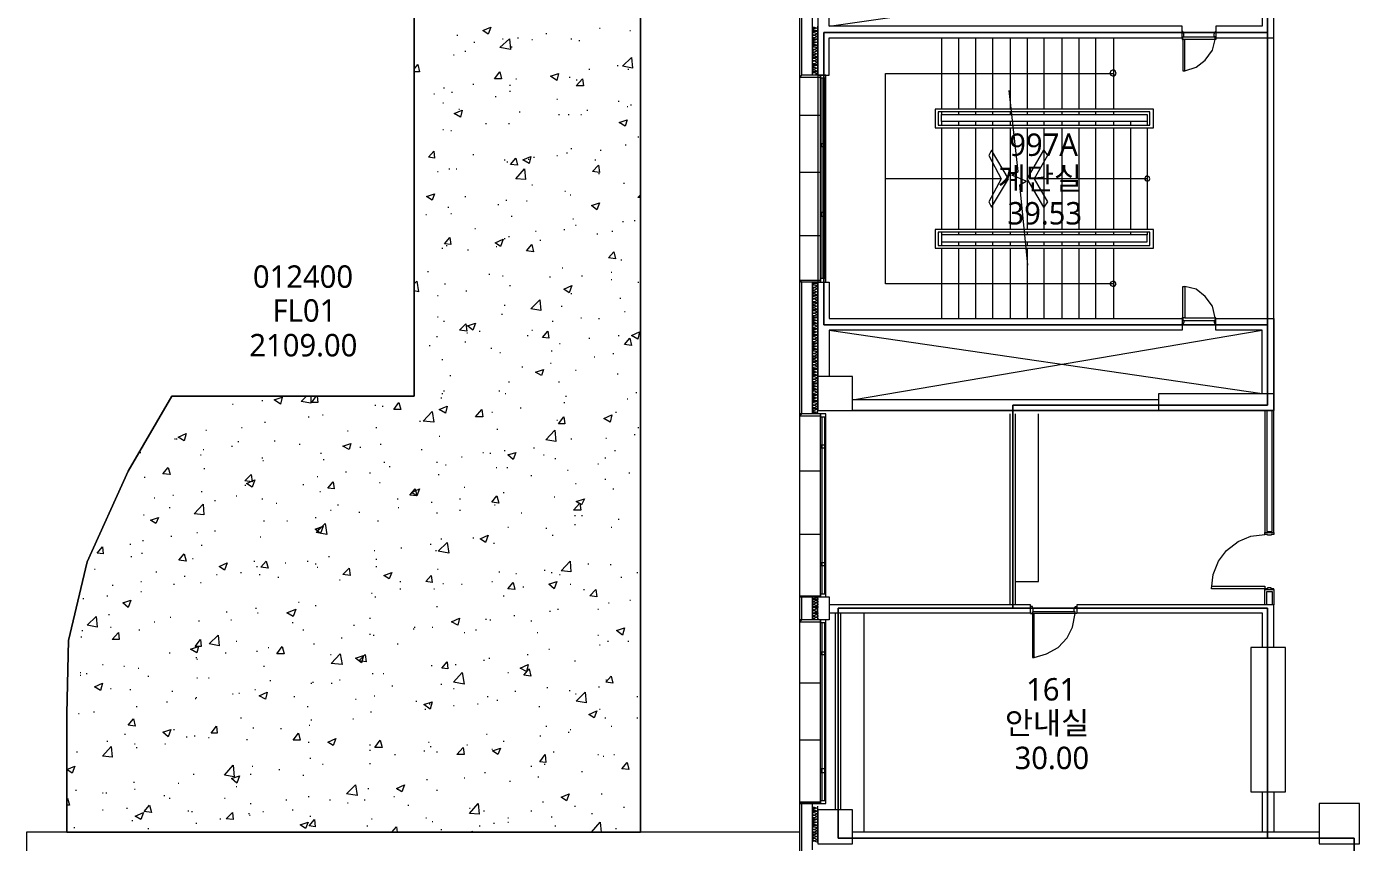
# Model space of a CAD drawing. Header units: millimetres. Extents: x -4011 to 126995, y -1911 to 106700.
# Drawn here: x 48544 to 71798, y 42148 to 56370 of the extents above; entities that cross this region are included whole.
import ezdxf

# ---------------------------------------------------------------- set-up
doc = ezdxf.new("R2010")
doc.units = ezdxf.units.MM
doc.layers.add('PDF_문자', color=7, linetype='Continuous')
doc.layers.add('PDF_형상', color=7, linetype='Continuous')
doc.styles.add('PDF 맑은 고딕', font='malgun.ttf')

msp = doc.modelspace()

# ---------------------------------------------------------------- linework, layer by layer
at = {"layer": 'PDF_형상', "lineweight": 5}
for points in [[(71705, 34539), (71705, 42218), (68207, 42218), (62705, 42218), (62705, 46228), (65751, 46228), (65751, 49772), (70197, 49772), (70197, 51171), (62456, 51171), (62456, 56269), (62705, 56269), (70197, 56269), (70197, 57668), (65751, 57668), (65751, 61228), (62440, 61228), (62440, 87731)], [(71720, 87731), (71720, 64974), (70197, 64974), (70197, 61228), (68425, 61228), (68425, 57668), (70197, 57668), (70197, 49772), (65751, 49772), (65751, 46228), (70197, 46228), (70197, 42218), (71705, 42218), (71705, 30979)], [(55306, 61368), (59254, 61368), (59254, 83876), (59254, 42326), (49244, 42326), (49244, 44394), (49275, 45668), (49601, 47036), (50316, 48622), (51078, 49927), (55306, 49927), (55306, 75280), (52492, 75280), (52492, 77580), (54031, 83782), (54062, 83876), (54031, 83782), (52492, 77580), (52492, 75280), (55306, 75280)], [(53301, 69280), (55306, 75280), (55306, 49927), (51078, 49927), (50316, 48622), (49601, 47036), (49275, 45668), (49244, 44394), (49244, 43554), (49244, 42326), (59254, 42326), (59254, 57622)], [(62036, 41813), (62036, 57855)], [(62254, 55523), (62254, 57824)], [(62549, 56378), (70104, 57466), (70104, 56378), (69295, 56378), (69295, 56176), (70306, 56176), (70306, 57777), (62953, 57777)], [(62347, 57171), (62347, 55523), (62549, 55523), (62549, 56176), (68705, 56176), (68705, 56378), (62549, 56378), (62549, 57171)], [(58539, 56347), (58554, 56347)], [(59067, 56301), (59083, 56301)], [(62347, 55523), (62347, 55539), (62332, 55539), (62285, 55523), (62269, 55523), (62254, 55539), (62254, 55554), (62269, 55570), (62285, 55570), (62332, 55554), (62347, 55554), (62347, 55570), (62347, 55585), (62332, 55585), (62285, 55585), (62269, 55585), (62254, 55585), (62254, 55601), (62269, 55617), (62285, 55617), (62332, 55601), (62347, 55601), (62347, 55617), (62347, 55632), (62332, 55648), (62285, 55632), (62269, 55632), (62254, 55648), (62269, 55663), (62285, 55663), (62332, 55648), (62347, 55663), (62347, 55679), (62347, 55694), (62332, 55694), (62285, 55679), (62269, 55679), (62254, 55694), (62254, 55710), (62269, 55710), (62285, 55710), (62332, 55710), (62347, 55710), (62347, 55725), (62347, 55741), (62332, 55741), (62285, 55725), (62269, 55725), (62254, 55741), (62254, 55756), (62269, 55772), (62285, 55772), (62269, 55772), (62254, 55788), (62254, 55803), (62269, 55819), (62285, 55819), (62332, 55803), (62347, 55803), (62347, 55819), (62347, 55834), (62332, 55834), (62285, 55834), (62269, 55834), (62254, 55834), (62254, 55850), (62269, 55865), (62285, 55865), (62332, 55850), (62347, 55850), (62347, 55865), (62347, 55896), (62332, 55896), (62285, 55881), (62269, 55881), (62254, 55896), (62254, 55912), (62269, 55912), (62285, 55912), (62332, 55896), (62347, 55912), (62347, 55927), (62347, 55943), (62332, 55943), (62285, 55927), (62269, 55927), (62254, 55943), (62254, 55959), (62269, 55959), (62285, 55974), (62269, 55974), (62254, 55990), (62254, 56005), (62269, 56021), (62285, 56021), (62332, 56005), (62347, 56005), (62347, 56021), (62347, 56036), (62332, 56036), (62285, 56036), (62269, 56036), (62254, 56036), (62254, 56052), (62269, 56067), (62285, 56067), (62332, 56052), (62347, 56052), (62347, 56067), (62347, 56083), (62332, 56098), (62285, 56083), (62269, 56083), (62254, 56083), (62254, 56098), (62269, 56114), (62285, 56114), (62332, 56098), (62347, 56098), (62347, 56130), (62347, 56145), (62332, 56145), (62285, 56130), (62269, 56130), (62254, 56145), (62254, 56161), (62269, 56161), (62285, 56161), (62332, 56161), (62347, 56161), (62347, 56176), (62347, 56192), (62332, 56192), (62285, 56176), (62269, 56176), (62254, 56192), (62254, 56207), (62269, 56223), (62285, 56223), (62269, 56223), (62254, 56238), (62254, 56254), (62269, 56269), (62285, 56269), (62332, 56254), (62347, 56254), (62347, 56269), (62347, 56285), (62332, 56285), (62285, 56285), (62269, 56285), (62254, 56285), (62254, 56301), (62269, 56316), (62285, 56316), (62332, 56301), (62347, 56301), (62347, 56316), (62347, 56332), (62332, 56347), (62285, 56332), (62269, 56332), (62254, 56347), (62254, 56363), (62269, 56363), (62285, 56363), (62332, 56347), (62347, 56363), (62347, 56378)], [(68705, 56176), (68705, 56145), (68720, 56145), (68720, 56192), (68736, 56192), (68736, 56238), (68720, 56285), (68705, 56285), (68705, 56269)], [(69295, 56176), (69295, 56145), (69280, 56145), (69280, 56192), (69264, 56192), (69264, 56238), (69280, 56285), (69295, 56285), (69295, 56269)], [(56052, 56223), (56067, 56223)], [(56347, 56098), (56363, 56098)], [(56845, 56161), (56860, 56161)], [(57109, 56176), (57124, 56176)], [(57358, 56145), (57373, 56145)], [(57606, 56254), (57622, 56254)], [(58041, 56161), (58057, 56161)], [(58181, 56130), (58197, 56130)], [(59254, 56083), (59269, 56083)], [(64508, 56176), (64508, 54933)], [(64803, 56176), (64803, 54933)], [(65098, 56176), (65098, 54933)], [(65394, 56176), (65394, 54933)], [(65705, 56176), (65705, 54933)], [(66000, 56176), (66000, 54933)], [(66295, 56176), (66295, 54933)], [(66606, 56176), (66606, 54933)], [(66902, 56176), (66902, 54933)], [(67197, 56176), (67197, 54933)], [(67508, 56176), (67508, 54933)], [(68736, 56192), (69264, 56192)], [(68751, 55601), (68953, 55663), (69109, 55788), (69233, 55959), (69280, 56145), (68751, 56145)], [(55990, 55881), (56005, 55881)], [(56192, 55943), (56207, 55943)], [(57000, 56021), (57016, 56021)], [(55306, 55632), (55368, 55710), (55399, 55585), (55306, 55585)], [(58352, 55632), (58368, 55632)], [(58850, 55694), (58865, 55694)], [(59036, 55632), (59052, 55632)], [(56332, 55368), (56347, 55368)], [(56969, 55352), (56984, 55352)], [(57078, 55461), (57093, 55461)], [(58010, 55492), (58026, 55492)], [(58135, 55446), (58150, 55446)], [(62394, 51917), (62394, 55523)], [(62425, 51979), (62425, 55477)], [(62472, 51979), (62472, 55477)], [(62487, 51917), (62487, 55523)], [(67508, 51886), (63528, 51886), (63528, 53720), (63528, 55554), (67508, 55554)], [(55648, 55197), (55663, 55197)], [(55819, 55306), (55834, 55306)], [(55959, 55228), (55974, 55228)], [(56720, 55150), (56736, 55150)], [(56969, 55244), (56984, 55244)], [(66016, 52212), (65876, 53611), (65984, 53674), (65736, 53782), (65845, 53845), (65689, 55259)], [(55803, 55041), (55819, 55041)], [(56083, 54933), (56098, 54933)], [(57140, 54886), (57155, 54886)], [(57793, 55104), (57808, 55104)], [(58321, 54917), (58337, 54917)], [(58865, 55073), (58881, 55073)], [(59021, 54979), (59036, 54979)], [(59083, 55010), (59098, 55010)], [(64508, 54886), (64508, 54839), (68098, 54839), (68098, 54715), (64508, 54715), (64508, 54839)], [(64803, 54886), (64803, 54839)], [(65098, 54886), (65098, 54839)], [(65394, 54886), (65394, 54839)], [(65705, 54886), (65705, 54839)], [(66000, 54886), (66000, 54839)], [(66295, 54886), (66295, 54839)], [(66606, 54886), (66606, 54839)], [(66902, 54886), (66902, 54839)], [(67197, 54886), (67197, 54839)], [(67508, 54886), (67508, 54839)], [(56549, 54684), (56565, 54684)], [(56953, 54684), (56969, 54684)], [(57824, 54839), (57839, 54839)], [(57995, 54839), (58010, 54839)], [(58212, 54839), (58228, 54839)], [(62394, 54824), (62036, 54824)], [(64508, 54715), (64508, 54653)], [(64803, 54715), (64803, 54653)], [(65098, 54715), (65098, 54653)], [(65394, 54715), (65394, 54653)], [(65705, 54715), (65705, 54653)], [(66000, 54715), (66000, 54653)], [(66295, 54715), (66295, 54653)], [(66606, 54715), (66606, 54653)], [(66902, 54715), (66902, 54653)], [(67197, 54715), (67197, 54653)], [(67508, 54715), (67508, 54653)], [(67803, 54715), (67803, 54653)], [(68098, 54715), (68098, 54653)], [(55803, 54575), (55819, 54575)], [(55943, 54560), (55959, 54560)], [(59207, 54451), (59223, 54451)], [(64508, 54606), (64508, 52834)], [(64803, 54606), (64803, 52834)], [(65098, 54606), (65098, 52834)], [(65394, 54606), (65394, 52834)], [(65705, 54606), (65705, 52834)], [(66000, 54606), (66000, 52834)], [(66295, 54606), (66295, 52834)], [(66606, 54606), (66606, 52834)], [(66902, 54606), (66902, 52834)], [(67197, 54606), (67197, 52834)], [(67508, 54606), (67508, 52834)], [(67803, 54606), (67803, 52834)], [(68098, 54606), (68098, 52834)], [(58041, 54249), (58057, 54249)], [(58554, 54218), (58570, 54218)], [(58990, 54311), (59005, 54311)], [(56332, 54140), (56347, 54140)], [(56876, 54047), (56891, 54047)], [(56922, 54016), (56938, 54016)], [(57295, 54062), (57311, 54062)], [(57389, 54093), (57404, 54093)], [(57793, 54124), (57808, 54124)], [(57964, 54171), (57979, 54171)], [(58461, 54047), (58477, 54047)], [(55710, 53845), (55725, 53845)], [(55912, 53891), (55927, 53891)], [(56036, 53891), (56052, 53891)], [(58523, 53813), (58539, 53813)], [(62394, 53829), (62036, 53829)], [(65549, 53720), (63528, 53720)], [(68098, 53720), (66124, 53720)], [(57358, 53611), (57373, 53611)], [(57933, 53503), (57948, 53503)], [(58959, 53642), (58974, 53642)], [(56192, 53409), (56207, 53409)], [(56767, 53269), (56782, 53269)], [(56907, 53347), (56922, 53347)], [(57264, 53332), (57280, 53332)], [(58026, 53440), (58041, 53440)], [(59254, 53394), (59207, 53394), (59254, 53440)], [(55508, 53098), (55523, 53098)], [(55896, 53223), (55912, 53223)], [(55943, 53114), (55959, 53114)], [(57000, 53067), (57016, 53067)], [(58073, 53021), (58088, 53021)], [(56363, 52850), (56378, 52850)], [(57420, 52803), (57435, 52803)], [(57917, 52834), (57933, 52834)], [(58119, 52912), (58135, 52912)], [(58756, 52803), (58772, 52803)], [(58943, 52974), (58959, 52974)], [(59145, 52990), (59161, 52990)], [(68098, 52788), (68098, 52741), (64508, 52741), (64508, 52617), (68098, 52617), (68098, 52741)], [(64508, 52788), (64508, 52741)], [(64803, 52788), (64803, 52741)], [(65098, 52788), (65098, 52741)], [(65394, 52788), (65394, 52741)], [(65705, 52788), (65705, 52741)], [(66000, 52788), (66000, 52741)], [(66295, 52788), (66295, 52741)], [(66606, 52788), (66606, 52741)], [(66902, 52788), (66902, 52741)], [(67197, 52788), (67197, 52741)], [(67508, 52788), (67508, 52741)], [(67803, 52788), (67803, 52741)], [(55865, 52554), (55881, 52554)], [(56876, 52679), (56891, 52679)], [(56953, 52710), (56969, 52710)], [(57497, 52648), (57513, 52648)], [(58492, 52756), (58508, 52756)], [(62394, 52725), (62036, 52725)], [(64508, 52617), (64508, 52554)], [(64803, 52617), (64803, 52554)], [(65098, 52617), (65098, 52554)], [(65394, 52617), (65394, 52554)], [(65705, 52617), (65705, 52554)], [(66000, 52617), (66000, 52554)], [(66295, 52617), (66295, 52554)], [(66606, 52617), (66606, 52554)], [(66902, 52617), (66902, 52554)], [(67197, 52617), (67197, 52554)], [(67508, 52617), (67508, 52554)], [(55788, 52508), (55803, 52508)], [(56238, 52477), (56254, 52477)], [(56736, 52539), (56751, 52539)], [(64508, 52508), (64508, 51280)], [(64803, 52508), (64803, 51280)], [(65098, 52508), (65098, 51280)], [(65394, 52508), (65394, 51280)], [(65705, 52508), (65705, 51280)], [(66000, 52508), (66000, 51280)], [(66295, 52508), (66295, 51280)], [(66606, 52508), (66606, 51280)], [(66902, 52508), (66902, 51280)], [(67197, 52508), (67197, 51280)], [(67508, 52508), (67508, 51280)], [(55539, 52104), (55554, 52104)], [(57886, 52166), (57902, 52166)], [(58912, 52306), (58927, 52306)], [(55306, 51886), (55352, 51933), (55383, 51746), (55306, 51762)], [(55834, 51886), (55850, 51886)], [(56611, 52057), (56627, 52057)], [(56845, 52026), (56860, 52026)], [(57668, 52010), (57684, 52010)], [(58228, 52026), (58244, 52026)], [(58741, 52088), (58756, 52088)], [(58741, 51964), (58756, 51964)], [(59207, 51917), (59223, 51917)], [(62254, 49617), (62254, 51917)], [(62347, 49617), (62347, 49632), (62332, 49648), (62285, 49632), (62269, 49632), (62254, 49648), (62269, 49663), (62285, 49663), (62332, 49648), (62347, 49663), (62347, 49679), (62347, 49694), (62332, 49694), (62285, 49679), (62269, 49679), (62254, 49694), (62254, 49710), (62269, 49710), (62285, 49710), (62332, 49710), (62347, 49710), (62347, 49725), (62347, 49741), (62332, 49741), (62285, 49725), (62269, 49725), (62254, 49741), (62254, 49756), (62269, 49772), (62285, 49772), (62269, 49772), (62254, 49788), (62254, 49803), (62269, 49819), (62285, 49819), (62332, 49803), (62347, 49803), (62347, 49819), (62347, 49834), (62332, 49834), (62285, 49834), (62269, 49834), (62254, 49834), (62254, 49850), (62269, 49865), (62285, 49865), (62332, 49850), (62347, 49850), (62347, 49865), (62347, 49896), (62332, 49896), (62285, 49881), (62269, 49881), (62254, 49896), (62254, 49912), (62269, 49912), (62285, 49912), (62332, 49896), (62347, 49912), (62347, 49927), (62347, 49943), (62332, 49943), (62285, 49927), (62269, 49927), (62254, 49943), (62254, 49959), (62269, 49959), (62285, 49959), (62332, 49959), (62347, 49959), (62347, 49974), (62347, 49990), (62332, 49990), (62285, 49974), (62269, 49974), (62254, 49990), (62254, 50005), (62269, 50021), (62285, 50021), (62332, 50005), (62347, 50005), (62347, 50021), (62347, 50036), (62332, 50036), (62285, 50036), (62269, 50036), (62254, 50036), (62254, 50052), (62269, 50067), (62285, 50067), (62332, 50052), (62347, 50052), (62347, 50067), (62347, 50083), (62332, 50098), (62285, 50083), (62269, 50083), (62254, 50083), (62254, 50098), (62269, 50114), (62285, 50114), (62332, 50098), (62347, 50098), (62347, 50130), (62347, 50145), (62332, 50145), (62285, 50130), (62269, 50130), (62254, 50145), (62254, 50161), (62269, 50161), (62285, 50161), (62332, 50161), (62347, 50161), (62347, 50176), (62347, 50192), (62332, 50192), (62285, 50176), (62269, 50176), (62254, 50192), (62254, 50207), (62269, 50223), (62285, 50223), (62269, 50223), (62254, 50238), (62254, 50254), (62269, 50269), (62285, 50269), (62332, 50254), (62347, 50254), (62347, 50269), (62347, 50285), (62332, 50285), (62285, 50285), (62269, 50285), (62254, 50285), (62254, 50301), (62269, 50316), (62285, 50316), (62332, 50301), (62347, 50301), (62347, 50316), (62347, 50332), (62332, 50347), (62285, 50332), (62269, 50332), (62254, 50347), (62254, 50363), (62269, 50363), (62285, 50363), (62332, 50347), (62347, 50363), (62347, 50378), (62347, 50394), (62332, 50394), (62285, 50378), (62269, 50378), (62254, 50394), (62254, 50409), (62269, 50409), (62285, 50409), (62332, 50409), (62347, 50409), (62347, 50425), (62347, 50440), (62332, 50440), (62285, 50425), (62269, 50425), (62254, 50440), (62254, 50456), (62269, 50472), (62285, 50472), (62269, 50472), (62254, 50487), (62254, 50503), (62269, 50518), (62285, 50518), (62332, 50503), (62347, 50503), (62347, 50518), (62347, 50534), (62332, 50534), (62285, 50534), (62269, 50534), (62254, 50534), (62254, 50549), (62269, 50565), (62285, 50565), (62332, 50549), (62347, 50549), (62347, 50565), (62347, 50596), (62332, 50596), (62285, 50580), (62269, 50580), (62254, 50596), (62254, 50611), (62269, 50611), (62285, 50611), (62332, 50611), (62347, 50611), (62347, 50627), (62347, 50642), (62332, 50642), (62285, 50627), (62269, 50627), (62254, 50642), (62254, 50658), (62269, 50674), (62285, 50674), (62269, 50674), (62254, 50689), (62254, 50705), (62269, 50720), (62285, 50720), (62332, 50705), (62347, 50705), (62347, 50720), (62347, 50736), (62332, 50736), (62285, 50736), (62269, 50736), (62254, 50736), (62254, 50751), (62269, 50767), (62285, 50767), (62332, 50751), (62347, 50751), (62347, 50767), (62347, 50782), (62332, 50798), (62285, 50782), (62269, 50782), (62254, 50782), (62254, 50798), (62269, 50813), (62285, 50813), (62332, 50798), (62347, 50813), (62347, 50829), (62347, 50845), (62332, 50845), (62285, 50829), (62269, 50829), (62254, 50845), (62254, 50860), (62269, 50860), (62285, 50860), (62332, 50860), (62347, 50860), (62347, 50876), (62347, 50891), (62332, 50891), (62285, 50876), (62269, 50876), (62254, 50891), (62254, 50907), (62269, 50922), (62285, 50922), (62269, 50922), (62254, 50938), (62254, 50953), (62269, 50969), (62285, 50969), (62332, 50953), (62347, 50953), (62347, 50969), (62347, 50984), (62332, 50984), (62285, 50984), (62269, 50984), (62254, 50984), (62254, 51000), (62269, 51016), (62285, 51016), (62332, 51000), (62347, 51000), (62347, 51016), (62347, 51047), (62332, 51047), (62285, 51031), (62269, 51031), (62254, 51047), (62254, 51062), (62269, 51062), (62285, 51062), (62332, 51047), (62347, 51062), (62347, 51078), (62347, 51093), (62332, 51093), (62285, 51078), (62269, 51078), (62254, 51093), (62254, 51109), (62269, 51109), (62285, 51109), (62332, 51109), (62347, 51109), (62347, 51124), (62347, 51140), (62332, 51140), (62285, 51124), (62269, 51124), (62254, 51140), (62254, 51155), (62269, 51171), (62285, 51171), (62332, 51155), (62347, 51155), (62347, 51171), (62347, 51187), (62332, 51187), (62285, 51187), (62269, 51187), (62254, 51187), (62254, 51202), (62269, 51218), (62285, 51218), (62332, 51202), (62347, 51202), (62347, 51218), (62347, 51233), (62332, 51249), (62285, 51233), (62269, 51233), (62254, 51233), (62254, 51249), (62269, 51264), (62285, 51264), (62332, 51249), (62347, 51249), (62347, 51280), (62347, 51295), (62332, 51295), (62285, 51280), (62269, 51280), (62254, 51295), (62254, 51311), (62269, 51311), (62285, 51311), (62332, 51311), (62347, 51311), (62347, 51326), (62347, 51342), (62332, 51342), (62285, 51326), (62269, 51326), (62254, 51342), (62254, 51358), (62269, 51373), (62285, 51373), (62269, 51373), (62254, 51389), (62254, 51404), (62269, 51420), (62285, 51420), (62332, 51404), (62347, 51404), (62347, 51420), (62347, 51435), (62332, 51435), (62285, 51435), (62269, 51435), (62254, 51435), (62254, 51451), (62269, 51466), (62285, 51466), (62332, 51451), (62347, 51451), (62347, 51466), (62347, 51482), (62332, 51497), (62285, 51482), (62269, 51482), (62254, 51497), (62269, 51513), (62285, 51513), (62332, 51497), (62347, 51513), (62347, 51528), (62347, 51544), (62332, 51544), (62285, 51528), (62269, 51528), (62254, 51544), (62254, 51560), (62269, 51560), (62285, 51560), (62332, 51560), (62347, 51560), (62347, 51575), (62347, 51591), (62332, 51591), (62285, 51575), (62269, 51575), (62254, 51591), (62254, 51606), (62269, 51622), (62285, 51622), (62269, 51622), (62254, 51637), (62254, 51653), (62269, 51668), (62285, 51668), (62332, 51653), (62347, 51653), (62347, 51668), (62347, 51684), (62332, 51684), (62285, 51684), (62269, 51684), (62254, 51684), (62254, 51699), (62269, 51715), (62285, 51715), (62332, 51699), (62347, 51699), (62347, 51715), (62347, 51746), (62332, 51746), (62285, 51731), (62269, 51731), (62254, 51746), (62254, 51762), (62269, 51762), (62285, 51762), (62332, 51746), (62347, 51762), (62347, 51777), (62347, 51793), (62332, 51793), (62285, 51777), (62269, 51777), (62254, 51793), (62254, 51808), (62269, 51808), (62285, 51824), (62269, 51824), (62254, 51839), (62254, 51855), (62269, 51870), (62285, 51870), (62332, 51855), (62347, 51855), (62347, 51870), (62347, 51886), (62332, 51886), (62285, 51886), (62269, 51886), (62254, 51886), (62254, 51902), (62269, 51917), (62285, 51917), (62332, 51902), (62347, 51902), (62347, 51917)], [(62347, 50269), (62347, 51917), (62549, 51917), (62549, 51280), (68705, 51280), (68705, 51078), (62549, 51078), (62549, 50269)], [(55710, 51684), (55725, 51684)], [(56207, 51762), (56223, 51762)], [(56969, 51855), (56984, 51855)], [(58041, 51715), (58057, 51715)], [(58896, 51637), (58912, 51637)], [(68751, 51295), (69280, 51295), (69233, 51497), (69109, 51668), (68953, 51793), (68751, 51839)], [(56876, 51513), (56891, 51513)], [(57870, 51497), (57886, 51497)], [(58974, 51404), (58990, 51404)], [(55710, 51311), (55725, 51311)], [(55819, 51233), (55834, 51233)], [(56829, 51358), (56845, 51358)], [(57715, 51233), (57731, 51233)], [(58212, 51295), (58228, 51295)], [(58523, 51280), (58539, 51280)], [(62549, 51078), (70104, 49974), (70104, 51078), (69295, 51078), (69295, 51280), (70306, 51280), (70306, 49679), (62953, 49679)], [(68705, 51280), (68705, 51295), (68720, 51295), (68720, 51249), (68736, 51249), (68736, 51218), (68720, 51171), (68705, 51171), (68705, 51187)], [(68736, 51249), (69264, 51249)], [(69295, 51280), (69295, 51295), (69280, 51295), (69280, 51249), (69264, 51249), (69264, 51218), (69280, 51171), (69295, 51171), (69295, 51187)], [(55694, 50969), (55710, 50969)], [(56223, 51031), (56238, 51031)], [(56440, 51062), (56456, 51062)], [(57280, 50984), (57295, 50984)], [(57358, 51078), (57373, 51078)], [(58352, 50938), (58368, 50938)], [(58865, 50984), (58881, 50984)], [(68301, 49865), (62953, 49865), (70104, 51078)], [(55570, 50813), (55585, 50813)], [(56192, 50876), (56207, 50876)], [(56642, 50767), (56658, 50767)], [(57699, 50720), (57715, 50720)], [(57839, 50845), (57855, 50845)], [(55788, 50565), (55803, 50565)], [(56798, 50689), (56813, 50689)], [(57684, 50503), (57699, 50503)], [(58446, 50611), (58461, 50611)], [(58772, 50674), (58788, 50674)], [(55927, 50285), (55943, 50285)], [(57187, 50440), (57202, 50440)], [(58119, 50378), (58135, 50378)], [(58850, 50316), (58865, 50316)], [(55819, 50021), (55834, 50021)], [(56782, 50021), (56798, 50021)], [(56953, 50176), (56969, 50176)], [(57824, 50176), (57839, 50176)], [(52135, 49788), (52150, 49788)], [(52648, 49850), (52663, 49850)], [(53503, 49927), (53503, 49803), (53332, 49834), (53425, 49927)], [(53611, 49927), (53627, 49819), (53518, 49819), (53596, 49927)], [(54622, 49772), (54637, 49772)], [(55772, 49896), (55788, 49896)], [(55788, 49974), (55803, 49974)], [(56891, 49974), (56907, 49974)], [(57917, 49819), (57933, 49819)], [(57948, 49927), (57964, 49927)], [(59021, 49881), (59036, 49881)], [(59176, 49990), (59192, 49990)], [(68301, 49679), (68301, 49974), (70306, 49974)], [(53456, 49570), (53471, 49570)], [(53705, 49601), (53720, 49601)], [(54746, 49756), (54762, 49756)], [(56658, 49648), (56674, 49648)], [(57155, 49725), (57171, 49725)], [(58819, 49648), (58834, 49648)], [(62036, 46430), (62394, 46430), (62394, 49617), (62036, 49617)], [(62425, 46477), (62425, 49570)], [(62472, 46477), (62472, 49570)], [(62487, 46430), (62487, 49617)], [(65705, 46290), (65705, 49617)], [(65798, 46290), (65798, 49617)], [(65798, 46694), (66202, 46694), (66202, 49617)], [(70150, 49679), (70150, 47549), (70306, 47549), (70306, 49679)], [(70181, 49679), (70181, 47565), (70275, 47565), (70275, 49679)], [(51668, 49337), (51684, 49337)], [(52290, 49383), (52306, 49383)], [(52694, 49477), (52710, 49477)], [(54140, 49321), (54155, 49321)], [(54637, 49383), (54653, 49383)], [(55399, 49492), (55415, 49492)], [(56751, 49352), (56767, 49352)], [(57793, 49508), (57808, 49508)], [(59207, 49383), (59223, 49383)], [(51124, 49181), (51140, 49181)], [(51155, 49181), (51171, 49181)], [(52228, 49135), (52244, 49135)], [(52865, 49150), (52881, 49150)], [(53301, 49088), (53316, 49088)], [(54715, 49088), (54731, 49088)], [(55741, 49228), (55756, 49228)], [(58041, 49181), (58057, 49181)], [(58648, 49197), (58663, 49197)], [(59145, 49259), (59161, 49259)], [(50518, 48948), (50534, 48948)], [(51575, 48902), (51591, 48902)], [(51622, 48995), (51637, 48995)], [(52119, 49057), (52135, 49057)], [(52648, 48855), (52663, 48855)], [(53674, 48933), (53689, 48933)], [(54358, 49041), (54373, 49041)], [(55430, 48995), (55446, 48995)], [(56130, 48870), (56145, 48870)], [(56503, 48948), (56518, 48948)], [(56627, 48933), (56642, 48933)], [(56876, 48979), (56891, 48979)], [(57389, 49026), (57404, 49026)], [(57560, 48902), (57575, 48902)], [(57762, 48839), (57777, 48839)], [(58632, 48855), (58648, 48855)], [(58803, 48979), (58819, 48979)], [(51637, 48668), (51653, 48668)], [(52663, 48808), (52679, 48808)], [(53720, 48824), (53736, 48824)], [(54109, 48606), (54124, 48606)], [(54777, 48777), (54793, 48777)], [(54870, 48699), (54886, 48699)], [(55694, 48777), (55710, 48777)], [(55850, 48731), (55865, 48731)], [(56736, 48684), (56751, 48684)], [(56922, 48684), (56938, 48684)], [(57979, 48637), (57995, 48637)], [(58508, 48746), (58523, 48746)], [(62394, 48622), (62036, 48622)], [(50596, 48513), (50611, 48513)], [(52352, 48373), (52368, 48373)], [(53363, 48389), (53378, 48389)], [(53611, 48528), (53627, 48528)], [(54528, 48591), (54544, 48591)], [(54699, 48420), (54715, 48420)], [(55725, 48560), (55741, 48560)], [(57342, 48544), (57358, 48544)], [(58119, 48404), (58135, 48404)], [(58632, 48482), (58648, 48482)], [(59052, 48591), (59067, 48591)], [(50767, 48155), (50782, 48155)], [(51093, 48202), (51109, 48202)], [(51591, 48264), (51606, 48264)], [(52197, 48187), (52212, 48187)], [(52648, 48140), (52663, 48140)], [(53658, 48264), (53674, 48264)], [(55010, 48140), (55026, 48140)], [(56098, 48140), (56114, 48140)], [(56176, 48342), (56192, 48342)], [(56860, 48249), (56876, 48249)], [(57746, 48171), (57762, 48171)], [(58772, 48311), (58788, 48311)], [(51031, 47984), (51047, 47984)], [(51622, 48000), (51637, 48000)], [(51824, 48109), (51839, 48109)], [(52896, 48062), (52912, 48062)], [(53845, 47938), (53860, 47938)], [(53969, 48031), (53984, 48031)], [(54342, 47907), (54358, 47907)], [(55026, 47984), (55041, 47984)], [(55601, 48078), (55617, 48078)], [(56098, 47938), (56114, 47938)], [(56705, 48031), (56720, 48031)], [(50580, 47860), (50596, 47860)], [(52679, 47751), (52694, 47751)], [(53083, 47751), (53098, 47751)], [(53580, 47813), (53596, 47813)], [(54668, 47751), (54684, 47751)], [(55694, 47891), (55710, 47891)], [(57171, 47891), (57187, 47891)], [(58104, 47845), (58119, 47845)], [(58104, 47689), (58119, 47689)], [(58228, 47845), (58244, 47845)], [(58865, 47782), (58881, 47782)], [(51062, 47487), (51078, 47487)], [(51513, 47549), (51528, 47549)], [(51824, 47580), (51839, 47580)], [(52617, 47472), (52632, 47472)], [(53627, 47611), (53642, 47611)], [(55772, 47440), (55788, 47440)], [(56332, 47456), (56347, 47456)], [(56938, 47642), (56953, 47642)], [(57606, 47627), (57622, 47627)], [(57715, 47503), (57731, 47503)], [(58741, 47642), (58756, 47642)], [(62394, 47518), (62036, 47518)], [(70306, 46554), (70306, 46570), (70259, 46570), (70259, 46585), (70197, 46585), (70197, 46570), (69218, 46570), (69249, 46819), (69342, 47052), (69482, 47238), (69684, 47394), (69902, 47487), (70150, 47518), (70150, 47549), (70306, 47549), (70306, 47518), (70259, 47518), (70259, 47503), (70197, 47503), (70197, 47518), (70150, 47518)], [(50347, 47347), (50363, 47347)], [(50565, 47409), (50580, 47409)], [(51591, 47332), (51606, 47332)], [(54606, 47238), (54622, 47238)], [(55073, 47285), (55088, 47285)], [(55585, 47347), (55601, 47347)], [(55679, 47238), (55694, 47238)], [(56689, 47363), (56705, 47363)], [(50363, 47130), (50378, 47130)], [(50549, 47192), (50565, 47192)], [(51435, 47098), (51451, 47098)], [(52508, 47052), (52523, 47052)], [(53052, 47021), (53067, 47021)], [(53440, 47052), (53456, 47052)], [(53580, 47005), (53596, 47005)], [(53813, 47130), (53829, 47130)], [(54637, 47083), (54653, 47083)], [(58337, 47005), (58352, 47005)], [(58725, 46990), (58741, 46990)], [(49725, 46912), (49741, 46912)], [(50798, 46865), (50813, 46865)], [(51295, 46788), (51311, 46788)], [(51855, 46819), (51870, 46819)], [(52275, 46850), (52290, 46850)], [(52554, 46959), (52570, 46959)], [(52601, 46819), (52617, 46819)], [(52927, 46772), (52943, 46772)], [(53611, 46943), (53627, 46943)], [(54637, 46959), (54653, 46959)], [(55710, 46912), (55725, 46912)], [(56782, 46865), (56798, 46865)], [(57078, 46834), (57093, 46834)], [(57575, 46896), (57591, 46896)], [(57699, 46850), (57715, 46850)], [(57839, 46819), (57855, 46819)], [(58912, 46772), (58927, 46772)], [(59192, 46850), (59207, 46850)], [(50036, 46632), (50052, 46632)], [(50534, 46694), (50549, 46694)], [(50534, 46523), (50549, 46523)], [(51109, 46648), (51124, 46648)], [(51575, 46679), (51591, 46679)], [(54000, 46725), (54016, 46725)], [(55057, 46694), (55073, 46694)], [(55057, 46570), (55073, 46570)], [(55648, 46570), (55663, 46570)], [(55803, 46663), (55819, 46663)], [(56130, 46648), (56145, 46648)], [(56658, 46694), (56674, 46694)], [(57202, 46601), (57218, 46601)], [(58026, 46648), (58041, 46648)], [(58259, 46554), (58275, 46554)], [(69218, 46617), (70150, 46617), (70150, 46554)], [(70150, 46290), (70150, 46554), (70306, 46554), (70306, 46290)], [(70181, 46290), (70181, 46523), (70275, 46523), (70275, 46290)], [(49523, 46399), (49539, 46399)], [(49943, 46446), (49959, 46446)], [(53285, 46337), (53301, 46337)], [(54560, 46492), (54575, 46492)], [(54622, 46430), (54637, 46430)], [(56860, 46446), (56876, 46446)], [(58694, 46321), (58710, 46321)], [(59067, 46368), (59083, 46368)], [(70306, 45544), (70306, 46290), (66870, 46290), (66870, 46150), (70104, 46150), (70104, 45544)], [(49974, 46119), (49990, 46119)], [(51047, 46073), (51062, 46073)], [(52026, 46166), (52041, 46166)], [(52539, 46228), (52554, 46228)], [(52570, 46150), (52585, 46150)], [(53580, 46275), (53596, 46275)], [(54528, 46057), (54544, 46057)], [(55694, 46259), (55710, 46259)], [(57047, 46104), (57062, 46104)], [(57668, 46181), (57684, 46181)], [(57808, 46212), (57824, 46212)], [(58508, 46212), (58523, 46212)], [(62658, 42715), (62658, 46150)], [(62751, 42715), (62751, 46150)], [(63155, 42326), (63155, 46150)], [(66062, 46150), (66062, 46135), (66093, 46135), (66093, 46166), (66109, 46166), (66109, 46212), (66093, 46259), (66062, 46259), (66062, 46244)], [(66824, 46166), (66109, 46166)], [(66124, 45373), (66342, 45435), (66544, 45544), (66699, 45715), (66793, 45902), (66839, 46135), (66124, 46135)], [(66870, 46150), (66870, 46135), (66839, 46135), (66839, 46166), (66824, 46166), (66824, 46212), (66839, 46259), (66870, 46259), (66870, 46244)], [(49508, 45839), (49523, 45839)], [(50005, 45902), (50021, 45902)], [(50503, 45855), (50518, 45855)], [(50767, 45995), (50782, 45995)], [(51544, 46010), (51560, 46010)], [(52104, 46026), (52119, 46026)], [(53176, 45979), (53192, 45979)], [(53363, 45855), (53378, 45855)], [(54249, 45933), (54264, 45933)], [(55290, 45870), (55306, 45870)], [(55306, 45902), (55321, 45902)], [(55617, 45902), (55632, 45902)], [(56378, 45855), (56394, 45855)], [(56549, 46041), (56565, 46041)], [(56627, 46026), (56642, 46026)], [(57342, 46010), (57358, 46010)], [(62036, 42824), (62394, 42824), (62394, 46026), (62036, 46026)], [(62425, 42870), (62425, 45979)], [(62472, 42870), (62472, 45979)], [(62487, 42824), (62487, 46026)], [(49492, 45731), (49508, 45731)], [(52197, 45653), (52212, 45653)], [(53549, 45606), (53565, 45606)], [(54031, 45715), (54047, 45715)], [(54528, 45777), (54544, 45777)], [(54591, 45762), (54606, 45762)], [(55010, 45606), (55026, 45606)], [(56176, 45808), (56192, 45808)], [(57451, 45808), (57466, 45808)], [(58508, 45762), (58523, 45762)], [(58539, 45591), (58554, 45591)], [(58679, 45653), (58694, 45653)], [(59036, 45653), (59052, 45653)], [(51031, 45451), (51047, 45451)], [(51497, 45373), (51513, 45373)], [(52010, 45451), (52026, 45451)], [(52554, 45482), (52570, 45482)], [(52756, 45544), (52772, 45544)], [(53845, 45420), (53860, 45420)], [(56611, 45358), (56627, 45358)], [(57280, 45420), (57295, 45420)], [(57653, 45513), (57668, 45513)], [(49865, 45249), (49881, 45249)], [(50238, 45218), (50254, 45218)], [(50487, 45187), (50503, 45187)], [(51513, 45342), (51528, 45342)], [(52679, 45218), (52694, 45218)], [(55601, 45233), (55617, 45233)], [(56021, 45249), (56036, 45249)], [(56518, 45326), (56534, 45326)], [(58104, 45311), (58119, 45311)], [(49477, 45109), (49492, 45109)], [(49477, 45062), (49492, 45062)], [(49585, 45093), (49601, 45093)], [(50658, 45047), (50674, 45047)], [(51513, 45016), (51528, 45016)], [(51715, 45016), (51731, 45016)], [(52788, 44969), (52803, 44969)], [(53503, 44922), (53518, 44922)], [(53534, 44938), (53549, 44938)], [(53860, 44922), (53876, 44922)], [(54000, 44984), (54016, 44984)], [(54575, 45093), (54591, 45093)], [(54762, 45093), (54777, 45093)], [(55772, 44907), (55788, 44907)], [(56938, 45109), (56953, 45109)], [(58648, 44984), (58663, 44984)], [(62394, 44922), (62036, 44922)], [(50005, 44829), (50021, 44829)], [(50347, 44813), (50363, 44813)], [(51078, 44782), (51093, 44782)], [(51482, 44658), (51497, 44658)], [(51497, 44674), (51513, 44674)], [(52135, 44736), (52150, 44736)], [(52244, 44751), (52259, 44751)], [(52523, 44813), (52539, 44813)], [(53207, 44689), (53223, 44689)], [(54606, 44705), (54622, 44705)], [(54917, 44876), (54933, 44876)], [(55990, 44829), (56005, 44829)], [(56580, 44689), (56596, 44689)], [(57062, 44782), (57078, 44782)], [(57622, 44845), (57637, 44845)], [(58010, 44798), (58026, 44798)], [(58119, 44736), (58135, 44736)], [(58523, 44860), (58539, 44860)], [(59192, 44689), (59207, 44689)], [(49710, 44425), (49725, 44425)], [(50456, 44518), (50472, 44518)], [(50984, 44596), (51000, 44596)], [(53440, 44518), (53456, 44518)], [(54280, 44642), (54295, 44642)], [(54544, 44425), (54560, 44425)], [(55337, 44611), (55352, 44611)], [(55492, 44472), (55508, 44472)], [(55570, 44565), (55585, 44565)], [(55990, 44534), (56005, 44534)], [(56409, 44565), (56425, 44565)], [(56751, 44627), (56767, 44627)], [(57482, 44518), (57497, 44518)], [(58539, 44472), (58554, 44472)], [(49446, 44394), (49461, 44394)], [(52275, 44316), (52290, 44316)], [(53471, 44192), (53487, 44192)], [(53503, 44285), (53518, 44285)], [(54233, 44301), (54249, 44301)], [(58632, 44316), (58648, 44316)], [(59192, 44316), (59207, 44316)], [(50254, 44036), (50269, 44036)], [(51109, 44114), (51124, 44114)], [(51326, 43990), (51342, 43990)], [(51466, 44005), (51482, 44005)], [(51715, 43974), (51731, 43974)], [(52492, 44145), (52508, 44145)], [(52974, 44130), (52990, 44130)], [(56565, 44036), (56580, 44036)], [(57497, 44005), (57513, 44005)], [(57606, 44176), (57622, 44176)], [(57995, 44067), (58010, 44067)], [(58026, 44114), (58041, 44114)], [(58741, 44176), (58756, 44176)], [(49415, 43725), (49430, 43725)], [(49943, 43912), (49959, 43912)], [(50425, 43865), (50440, 43865)], [(50456, 43803), (50472, 43803)], [(50953, 43865), (50969, 43865)], [(52383, 43943), (52399, 43943)], [(53456, 43896), (53471, 43896)], [(54528, 43850), (54544, 43850)], [(54528, 43756), (54544, 43756)], [(55477, 43741), (55492, 43741)], [(55554, 43896), (55570, 43896)], [(55585, 43819), (55601, 43819)], [(55694, 43725), (55710, 43725)], [(56223, 43850), (56238, 43850)], [(56658, 43772), (56674, 43772)], [(56860, 43912), (56876, 43912)], [(57731, 43725), (57746, 43725)], [(62394, 43927), (62036, 43927)], [(53487, 43617), (53503, 43617)], [(53705, 43508), (53720, 43508)], [(54528, 43523), (54544, 43523)], [(54964, 43679), (54979, 43679)], [(57575, 43508), (57591, 43508)], [(58508, 43679), (58523, 43679)], [(58601, 43648), (58617, 43648)], [(58788, 43679), (58803, 43679)], [(51451, 43337), (51466, 43337)], [(52446, 43337), (52461, 43337)], [(52477, 43477), (52492, 43477)], [(52943, 43415), (52959, 43415)], [(53363, 43321), (53378, 43321)], [(56176, 43275), (56192, 43275)], [(56534, 43368), (56549, 43368)], [(57342, 43477), (57358, 43477)], [(57466, 43290), (57482, 43290)], [(58228, 43383), (58244, 43383)], [(49399, 43057), (49415, 43057)], [(50409, 43197), (50425, 43197)], [(50425, 43073), (50440, 43073)], [(51187, 43181), (51202, 43181)], [(52197, 43119), (52212, 43119)], [(54497, 43088), (54513, 43088)], [(55010, 43073), (55026, 43073)], [(55523, 43244), (55539, 43244)], [(55694, 43057), (55710, 43057)], [(56969, 43212), (56984, 43212)], [(70104, 43026), (70104, 42326)], [(70306, 43026), (70306, 42326)], [(49244, 42917), (49259, 42917), (49290, 42793), (49244, 42793)], [(49865, 43010), (49881, 43010)], [(49927, 43010), (49943, 43010)], [(50938, 42964), (50953, 42964)], [(51031, 42917), (51047, 42917)], [(51995, 42917), (52010, 42917)], [(52446, 42824), (52461, 42824)], [(53067, 42886), (53083, 42886)], [(53456, 42948), (53471, 42948)], [(53829, 42886), (53845, 42886)], [(54140, 42839), (54155, 42839)], [(54435, 42886), (54451, 42886)], [(54948, 42948), (54964, 42948)], [(55197, 42793), (55212, 42793)], [(57544, 42855), (57560, 42855)], [(58570, 42995), (58585, 42995)], [(62254, 42016), (62254, 42824)], [(49865, 42715), (49881, 42715)], [(50285, 42746), (50301, 42746)], [(51358, 42699), (51373, 42699)], [(51420, 42684), (51435, 42684)], [(51917, 42560), (51933, 42560)], [(52415, 42653), (52430, 42653)], [(52430, 42622), (52446, 42622)], [(52663, 42684), (52679, 42684)], [(53176, 42715), (53192, 42715)], [(53487, 42606), (53503, 42606)], [(54560, 42560), (54575, 42560)], [(55508, 42575), (55523, 42575)], [(56269, 42746), (56285, 42746)], [(56518, 42699), (56534, 42699)], [(56938, 42575), (56953, 42575)], [(57342, 42699), (57358, 42699)], [(57699, 42591), (57715, 42591)], [(58104, 42777), (58119, 42777)], [(58399, 42653), (58415, 42653)], [(58959, 42762), (58974, 42762)], [(62254, 42140), (62254, 42155), (62269, 42171), (62285, 42171), (62269, 42187), (62254, 42187), (62254, 42202), (62269, 42218), (62285, 42218), (62332, 42202), (62347, 42202), (62347, 42218), (62347, 42233), (62332, 42249), (62285, 42233), (62269, 42233), (62254, 42233), (62254, 42249), (62269, 42264), (62285, 42264), (62332, 42249), (62347, 42249), (62347, 42280), (62347, 42295), (62332, 42295), (62285, 42280), (62269, 42280), (62254, 42295), (62254, 42311), (62269, 42311), (62285, 42311), (62332, 42311), (62347, 42311), (62347, 42326), (62347, 42342), (62332, 42342), (62285, 42326), (62269, 42326), (62254, 42342), (62254, 42358), (62269, 42373), (62285, 42373), (62269, 42373), (62254, 42389), (62254, 42404), (62269, 42420), (62285, 42420), (62332, 42404), (62347, 42404), (62347, 42420), (62347, 42435), (62332, 42435), (62285, 42435), (62269, 42435), (62254, 42435), (62254, 42451), (62269, 42466), (62285, 42466), (62332, 42451), (62347, 42451), (62347, 42466), (62347, 42482), (62332, 42497), (62285, 42482), (62269, 42482), (62254, 42497), (62269, 42513), (62285, 42513), (62332, 42497), (62347, 42513), (62347, 42528), (62347, 42544), (62332, 42544), (62285, 42528), (62269, 42528), (62254, 42544), (62254, 42560), (62269, 42560), (62285, 42560), (62332, 42560), (62347, 42560), (62347, 42575), (62347, 42591), (62332, 42591), (62285, 42575), (62269, 42575), (62254, 42591), (62254, 42606), (62269, 42622), (62285, 42622), (62269, 42622), (62254, 42637), (62254, 42653), (62269, 42668), (62285, 42668), (62332, 42653), (62347, 42653), (62347, 42668), (62347, 42684), (62332, 42684), (62285, 42684), (62269, 42684), (62254, 42684), (62254, 42699), (62269, 42715), (62285, 42715), (62332, 42699), (62347, 42699), (62347, 42715), (62347, 42746), (62332, 42746), (62285, 42731), (62269, 42731), (62254, 42746), (62254, 42762), (62269, 42762), (62285, 42762), (62332, 42746), (62347, 42762), (62347, 42777)], [(62036, 42326), (48544, 42326), (48544, 39078), (48824, 39078)], [(49368, 42404), (49383, 42404)], [(50378, 42528), (50394, 42528)], [(50658, 42389), (50674, 42389)], [(51497, 42482), (51513, 42482)], [(54482, 42435), (54497, 42435)], [(54917, 42326), (54995, 42420), (55010, 42326)], [(55617, 42513), (55632, 42513)], [(55772, 42373), (55788, 42373)], [(56269, 42326), (56332, 42342), (56316, 42326)], [(56440, 42435), (56456, 42435)], [(56689, 42482), (56705, 42482)], [(56938, 42497), (56953, 42497)], [(57762, 42435), (57777, 42435)], [(58446, 42326), (58399, 42326), (58554, 42497), (58570, 42326), (58554, 42326)], [(58819, 42389), (58834, 42389)], [(71098, 42326), (62953, 42326)]]:
    msp.add_lwpolyline(points, dxfattribs=at)
for points in [[(62067, 55523), (62036, 55492), (62036, 57855), (62067, 57824)], [(70306, 57777), (62347, 57777), (62347, 49679), (70306, 49679)], [(56642, 56363), (56596, 56238), (56503, 56301)], [(56984, 55974), (56798, 56005), (56969, 56161)], [(62285, 56223), (62332, 56207), (62347, 56207), (62347, 56223), (62347, 56238), (62332, 56238)], [(62456, 56269), (62456, 51171), (70197, 51171), (70197, 56269)], [(68720, 56145), (68720, 55601), (68751, 55601), (68751, 56145)], [(59114, 55648), (58943, 55679), (59098, 55834)], [(62285, 55974), (62332, 55959), (62347, 55959), (62347, 55974), (62347, 55990), (62332, 55990)], [(56798, 55585), (56829, 55461), (56705, 55461)], [(62285, 55772), (62332, 55756), (62347, 55756), (62347, 55772), (62347, 55788), (62332, 55788)], [(67554, 55554), (67539, 55601), (67508, 55617), (67461, 55601), (67446, 55554), (67461, 55523), (67508, 55508), (67539, 55523)], [(57824, 55554), (57793, 55430), (57684, 55508)], [(58244, 55461), (58259, 55337), (58135, 55337)], [(62067, 55523), (62036, 55492), (62394, 55492), (62394, 55523)], [(62487, 55477), (62487, 55523), (62394, 55523), (62394, 55477)], [(56145, 54917), (56114, 54793), (56005, 54855)], [(68207, 54606), (68207, 54933), (64399, 54933), (64399, 54606)], [(68145, 54653), (68145, 54886), (64446, 54886), (64446, 54653)], [(59021, 54746), (58990, 54637), (58881, 54699)], [(55648, 54202), (55663, 54078), (55554, 54093)], [(62487, 54280), (62487, 54326), (62394, 54326), (62394, 54280)], [(65332, 53316), (65378, 53223), (65674, 53720), (65378, 54218), (65332, 54124), (65549, 53720)], [(66295, 54218), (66358, 54124), (66124, 53720), (66358, 53316), (66295, 53223), (66000, 53720)], [(57078, 54078), (57109, 53953), (56984, 53969)], [(57342, 54109), (57311, 53984), (57202, 54047)], [(58523, 53953), (58539, 53829), (58415, 53845)], [(57249, 53705), (57078, 53720), (57233, 53891)], [(68052, 53720), (68067, 53689), (68098, 53674), (68130, 53689), (68145, 53720), (68130, 53751), (68098, 53767), (68067, 53751)], [(55663, 53456), (55617, 53347), (55523, 53409)], [(58539, 53301), (58492, 53176), (58399, 53254)], [(62487, 53067), (62487, 53130), (62394, 53130), (62394, 53067)], [(68207, 52508), (68207, 52834), (64399, 52834), (64399, 52508)], [(68145, 52554), (68145, 52788), (64446, 52788), (64446, 52554)], [(55927, 52694), (55943, 52570), (55834, 52585)], [(56860, 52663), (56813, 52539), (56720, 52601)], [(57358, 52570), (57389, 52446), (57264, 52461)], [(58788, 52446), (58819, 52321), (58694, 52337)], [(62067, 49632), (62036, 49601), (62036, 51948), (62067, 51917)], [(62067, 51917), (62036, 51948), (62394, 51948), (62394, 51917)], [(62487, 51917), (62487, 51979), (62394, 51979), (62394, 51917)], [(67446, 51886), (67461, 51855), (67508, 51839), (67539, 51855), (67554, 51886), (67539, 51917), (67508, 51933), (67461, 51917)], [(58057, 51855), (58010, 51731), (57917, 51793)], [(62285, 51824), (62332, 51808), (62347, 51808), (62347, 51824), (62347, 51839), (62332, 51839)], [(62285, 51622), (62332, 51606), (62347, 51606), (62347, 51622), (62347, 51637), (62332, 51637)], [(68720, 51295), (68720, 51839), (68751, 51839), (68751, 51295)], [(57513, 51420), (57342, 51451), (57497, 51606)], [(56207, 51187), (56223, 51062), (56098, 51078)], [(56378, 51202), (56332, 51078), (56238, 51155)], [(62285, 51373), (62332, 51358), (62347, 51358), (62347, 51373), (62347, 51389), (62332, 51389)], [(57637, 51062), (57653, 50938), (57544, 50953)], [(59067, 50938), (59098, 50813), (58974, 50829)], [(59238, 51047), (59207, 50922), (59098, 50984)], [(62285, 50922), (62332, 50907), (62347, 50907), (62347, 50922), (62347, 50938), (62332, 50938)], [(62285, 50674), (62332, 50658), (62347, 50658), (62347, 50674), (62347, 50689), (62332, 50689)], [(62285, 50472), (62332, 50456), (62347, 50456), (62347, 50472), (62347, 50487), (62332, 50487)], [(57560, 50394), (57528, 50285), (57420, 50347)], [(62285, 50223), (62332, 50207), (62347, 50207), (62347, 50223), (62347, 50238), (62332, 50238)], [(62347, 49679), (62953, 49679), (62953, 50269), (62347, 50269)], [(53005, 49912), (52974, 49788), (52865, 49865)], [(55041, 49819), (55073, 49694), (54948, 49694)], [(62285, 49772), (62332, 49756), (62347, 49756), (62347, 49772), (62347, 49788), (62332, 49788)], [(55648, 49477), (55461, 49492), (55617, 49663)], [(55881, 49756), (55850, 49632), (55741, 49694)], [(56487, 49694), (56503, 49570), (56378, 49570)], [(57917, 49570), (57933, 49446), (57824, 49446)], [(58756, 49601), (58725, 49477), (58617, 49539)], [(62067, 49617), (62036, 49585), (62394, 49585), (62394, 49617)], [(62487, 49570), (62487, 49617), (62394, 49617), (62394, 49570)], [(57777, 49135), (57606, 49166), (57762, 49337)], [(51326, 49275), (51295, 49150), (51187, 49212)], [(54202, 49104), (54171, 48995), (54062, 49057)], [(62487, 49026), (62487, 49073), (62394, 49073), (62394, 49026)], [(57078, 48948), (57031, 48824), (56938, 48902)], [(51016, 48684), (51047, 48560), (50922, 48575)], [(52461, 48560), (52477, 48435), (52352, 48451)], [(52523, 48466), (52477, 48342), (52383, 48404)], [(53891, 48435), (53907, 48311), (53798, 48326)], [(55321, 48311), (55352, 48187), (55228, 48202)], [(55399, 48311), (55352, 48187), (55259, 48249)], [(56751, 48187), (56782, 48062), (56658, 48078)], [(58275, 48140), (58228, 48031), (58135, 48093)], [(51637, 47860), (51466, 47876), (51622, 48047)], [(58197, 48062), (58212, 47938), (58088, 47938)], [(50845, 47813), (50798, 47705), (50705, 47767)], [(53782, 47518), (53596, 47549), (53751, 47705)], [(53720, 47658), (53674, 47534), (53580, 47611)], [(56596, 47503), (56549, 47378), (56456, 47440)], [(49865, 47301), (49881, 47176), (49772, 47192)], [(55912, 47192), (55725, 47223), (55881, 47378)], [(51295, 47176), (51326, 47052), (51202, 47067)], [(52041, 47021), (51995, 46896), (51902, 46959)], [(52725, 47052), (52756, 46927), (52632, 46943)], [(58041, 46865), (57870, 46881), (58026, 47052)], [(62487, 46974), (62487, 47021), (62394, 47021), (62394, 46974)], [(54171, 46927), (54187, 46803), (54062, 46819)], [(54917, 46850), (54870, 46741), (54777, 46803)], [(55601, 46803), (55617, 46679), (55508, 46694)], [(57031, 46679), (57062, 46554), (56938, 46570)], [(57793, 46694), (57746, 46570), (57653, 46648)], [(58477, 46554), (58492, 46430), (58368, 46446)], [(50363, 46368), (50316, 46244), (50223, 46321)], [(62067, 46026), (62036, 45995), (62036, 46446), (62067, 46415)], [(62067, 46430), (62036, 46446), (62394, 46446), (62394, 46430)], [(62285, 46399), (62316, 46415), (62332, 46415), (62347, 46399), (62347, 46383), (62332, 46383), (62316, 46383), (62285, 46383), (62254, 46383), (62254, 46368), (62254, 46352), (62285, 46352), (62316, 46368), (62332, 46368), (62347, 46352), (62347, 46337), (62332, 46337), (62316, 46321), (62285, 46337), (62254, 46337), (62254, 46321), (62254, 46306), (62285, 46306), (62316, 46321), (62332, 46321), (62347, 46306), (62347, 46290), (62332, 46275), (62316, 46275), (62285, 46290), (62254, 46290), (62254, 46275), (62254, 46259), (62285, 46259), (62316, 46259), (62332, 46259), (62347, 46259), (62347, 46244), (62332, 46228), (62316, 46228), (62285, 46244), (62254, 46244), (62254, 46228), (62254, 46212), (62285, 46197), (62254, 46181), (62254, 46166), (62254, 46150), (62285, 46150), (62316, 46166), (62332, 46166), (62347, 46150), (62347, 46135), (62332, 46135), (62316, 46135), (62285, 46135), (62254, 46135), (62254, 46119), (62254, 46104), (62285, 46104), (62316, 46119), (62332, 46119), (62347, 46104), (62347, 46088), (62332, 46073), (62316, 46073), (62285, 46088), (62254, 46088), (62254, 46073), (62254, 46057), (62285, 46057), (62316, 46073), (62332, 46073), (62347, 46057), (62347, 46041), (62332, 46026), (62316, 46026), (62285, 46041), (62254, 46041), (62254, 46026), (62254, 46430), (62254, 46399)], [(62347, 46026), (62347, 46430), (62549, 46430), (62549, 46026)], [(62487, 46430), (62487, 46477), (62394, 46477), (62394, 46430)], [(62549, 46290), (62549, 46150), (66062, 46150), (66062, 46290)], [(49772, 45902), (49601, 45933), (49756, 46088)], [(53238, 46212), (53192, 46088), (53083, 46150)], [(56098, 46057), (56067, 45933), (55959, 45995)], [(62285, 46197), (62316, 46181), (62332, 46181), (62347, 46197), (62347, 46212), (62332, 46212), (62316, 46212)], [(62705, 46228), (62705, 42218), (68207, 42218), (70197, 42218), (70197, 46228), (65751, 46228)], [(66093, 46135), (66093, 45373), (66124, 45373), (66124, 46135)], [(58974, 45886), (58943, 45762), (58834, 45839)], [(62067, 46026), (62036, 45995), (62394, 45995), (62394, 46026)], [(62487, 45979), (62487, 46026), (62394, 46026), (62394, 45979)], [(50145, 45808), (50161, 45684), (50036, 45684)], [(51575, 45684), (51591, 45560), (51482, 45560)], [(51902, 45575), (51731, 45606), (51886, 45762)], [(51544, 45560), (51513, 45451), (51404, 45513)], [(53005, 45560), (53036, 45435), (52912, 45435)], [(54047, 45249), (53860, 45264), (54016, 45435)], [(54420, 45404), (54389, 45280), (54280, 45358)], [(54451, 45420), (54466, 45295), (54342, 45311)], [(62487, 45420), (62487, 45466), (62394, 45466), (62394, 45420)], [(69902, 45544), (69902, 43026), (70508, 43026), (70508, 45544)], [(55881, 45295), (55896, 45171), (55788, 45187)], [(57295, 45249), (57264, 45124), (57155, 45187)], [(57311, 45171), (57342, 45047), (57218, 45062)], [(49865, 44922), (49834, 44798), (49725, 44860)], [(56176, 44907), (55990, 44938), (56145, 45109)], [(58741, 45047), (58772, 44922), (58648, 44938)], [(52741, 44767), (52710, 44642), (52601, 44705)], [(58306, 44580), (58135, 44611), (58290, 44767)], [(55617, 44596), (55585, 44472), (55477, 44549)], [(58492, 44440), (58446, 44316), (58352, 44378)], [(50409, 44301), (50440, 44176), (50316, 44192)], [(51062, 44114), (51016, 43990), (50922, 44067)], [(51855, 44176), (51870, 44052), (51762, 44052)], [(53285, 44052), (53316, 43927), (53192, 43927)], [(53938, 43959), (53891, 43834), (53798, 43896)], [(50036, 43632), (49865, 43648), (50021, 43819)], [(54715, 43927), (54746, 43803), (54622, 43803)], [(56161, 43803), (56176, 43679), (56052, 43679)], [(56813, 43788), (56767, 43679), (56674, 43741)], [(52166, 43290), (51995, 43321), (52150, 43492)], [(57591, 43679), (57606, 43539), (57497, 43554)], [(59021, 43539), (59052, 43415), (58927, 43430)], [(49383, 43477), (49337, 43352), (49244, 43415)], [(52259, 43306), (52212, 43181), (52119, 43259)], [(62487, 43368), (62487, 43430), (62394, 43430), (62394, 43368)], [(54311, 42964), (54124, 42995), (54280, 43150)], [(55135, 43150), (55088, 43026), (54995, 43088)], [(50689, 42793), (50720, 42668), (50596, 42684)], [(56440, 42637), (56269, 42653), (56425, 42824)], [(58010, 42995), (57964, 42870), (57870, 42933)], [(62067, 41829), (62036, 41813), (62036, 42855), (62067, 42824)], [(62067, 42824), (62036, 42855), (62394, 42855), (62394, 42824)], [(62487, 42824), (62487, 42870), (62394, 42870), (62394, 42824)], [(71798, 42824), (71098, 42824), (71098, 42124), (71798, 42124)], [(50580, 42668), (50534, 42544), (50440, 42606)], [(52135, 42668), (52150, 42544), (52026, 42560)], [(62285, 42622), (62332, 42606), (62347, 42606), (62347, 42622), (62347, 42637), (62332, 42637)], [(62953, 42715), (62347, 42715), (62347, 42124), (62953, 42124)], [(53456, 42497), (53409, 42389), (53316, 42451)], [(53565, 42544), (53580, 42420), (53471, 42435)], [(62285, 42373), (62332, 42358), (62347, 42358), (62347, 42373), (62347, 42389), (62332, 42389)], [(62285, 42171), (62332, 42155), (62347, 42155), (62347, 42171), (62347, 42187), (62332, 42187)]]:
    msp.add_lwpolyline(points, close=True, dxfattribs=at)

# ---------------------------------------------------------------- texts
at = {"layer": 'PDF_문자', "char_height": 391, "attachment_point": 4, "style": 'PDF 맑은 고딕'}
for s, insert in [('997A', (65689, 54310)), ('계단실', (65487, 53704)), ('39.53', (65658, 53113)), ('012400', (52492, 52010)), ('FL01', (52834, 51419)), ('2109.00', (52430, 50813)), ('161', (65984, 44813)), ('안내실', (65612, 44207)), ('30.00', (65782, 43616))]:
    msp.add_mtext(s, dxfattribs=dict(at, insert=insert))

doc.saveas('drawing.dxf')
